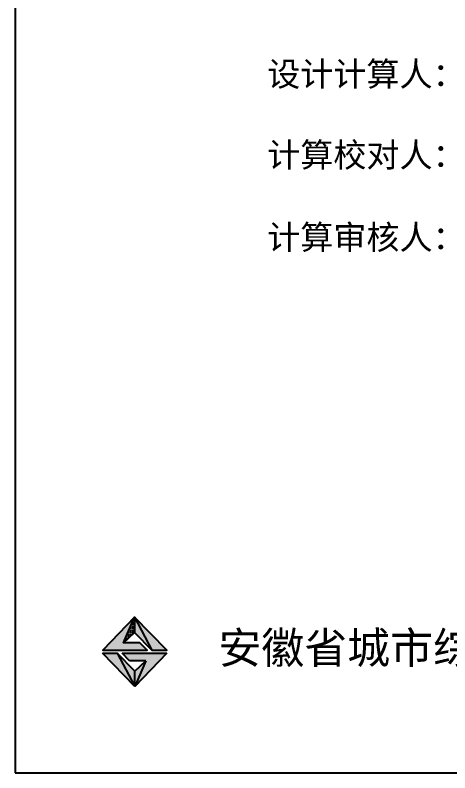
# Model space of a CAD drawing. Extents: x 69728788 to 150163257, y 20675998 to 43663798.
# Drawn here: x 74282217 to 74286700, y 21841655 to 21849462 of the extents above; entities that cross this region are included whole.
import ezdxf
from ezdxf.enums import TextEntityAlignment as Align

# ---------------------------------------------------------------- set-up
doc = ezdxf.new("R2010")
doc.units = 0
doc.header["$LTSCALE"] = 1000
doc.header["$MEASUREMENT"] = 0
doc.layers.get('0').update_dxf_attribs({"linetype": 'CONTINUOUS'})
for name, color, linetype in [('A_DE_DETAIL_3', 144, 'CONTINUOUS'), ('PUB_TEXT', 7, 'CONTINUOUS'), ('PUB_TITLE', 4, 'CONTINUOUS'), ('图框', 253, 'CONTINUOUS')]:
    doc.layers.add(name, color=color, linetype=linetype)
doc.styles.add('-宋体', font='')
doc.styles.add('TKZ1', font='simhei.ttf', dxfattribs={"width": 0.7})
doc.styles.get('-宋体').set_extended_font_data('SimSun')
pattern_1 = [(0, (73205029.1494, 22293171.5344), (1.875, 3.75), [0, -3.75])]

msp = doc.modelspace()

# ---------------------------------------------------------------- hatches: boundary and pattern name
msp.add_hatch(color=1).paths.add_polyline_path([(74283334.8, 21842993.6), (74283448.6, 21843257.6), (74283120.4, 21842920.3), (74283577.3, 21842920.3), (74283501.5, 21842993.6)])
at = {"layer": 'A_DE_DETAIL_3'}
for color, points in [(41, [(74283627.9, 21842918.9), (74283782.6, 21842918.9), (74283448.6, 21843257.6)]), (41, [(74283268.4, 21842886.4), (74283116.6, 21842886.4), (74283453, 21842544.7)]), (1, [(74283320.7, 21842887.4), (74283395.3, 21842809.1), (74283564.3, 21842809.1), (74283453, 21842544.7), (74283782.8, 21842887.4)])]:
    msp.add_hatch(color=color, dxfattribs=at).paths.add_polyline_path(points)
at = {"layer": 'PUB_TEXT'}
h = msp.add_hatch(dxfattribs=at)
h.set_pattern_fill('松散材料', color=256, scale=2, style=0)
h.set_pattern_definition(pattern_1)
h.paths.add_polyline_path([(74283448.6, 21843102.3), (74283448.6, 21843257.6), (74283334.8, 21842993.6)])
h = msp.add_hatch(dxfattribs=at)
h.set_pattern_fill('松散材料', color=256, scale=2, style=0)
h.set_pattern_definition(pattern_1)
h.paths.add_polyline_path([(74283627.9, 21842918.9), (74283448.6, 21843257.6), (74283448.6, 21843102.3)])
h = msp.add_hatch(dxfattribs=at)
h.set_pattern_fill('松散材料', color=256, scale=2, style=0)
h.set_pattern_definition(pattern_1)
h.paths.add_polyline_path([(74283268.4, 21842886.4), (74283453, 21842544.7), (74283453, 21842702.2)])
h.paths.add_polyline_path([(74283453, 21842544.7), (74283564.3, 21842809.1), (74283453, 21842702.2)])

# ---------------------------------------------------------------- linework, layer by layer
for p, q in [((74283334.8, 21842993.6, 6.9), (74283448.6, 21843257.6, 6.9)), ((74283448.6, 21843257.6, 6.9), (74283627.9, 21842918.9, 6.9)), ((74283116.6, 21842886.4, 6.9), (74283268.4, 21842886.4, 6.9)), ((74283453, 21842544.7, 6.9), (74283116.6, 21842886.4, 6.9)), ((74283268.4, 21842886.4, 6.9), (74283453, 21842544.7, 6.9)), ((74283395.3, 21842809.1, 6.9), (74283320.7, 21842887.4, 6.9)), ((74283320.7, 21842887.4, 6.9), (74283782.8, 21842887.4, 6.9)), ((74283782.8, 21842887.4, 6.9), (74283453, 21842544.7, 6.9)), ((74283564.3, 21842809.1, 6.9), (74283395.3, 21842809.1, 6.9)), ((74283564.3, 21842809.1, 6.9), (74283453, 21842544.7, 6.9))]:
    msp.add_line(p, q)
at = {"color": 7, "elevation": 6.9}
msp.add_lwpolyline([(74282217.2, 21841654.7), (74292717.1, 21841654.7), (74292717.1, 21856504.9), (74282217.2, 21856504.9)], close=True, dxfattribs=at)
at = {"layer": 'PUB_TEXT'}
for p, q in [((74283453, 21842702.2, 6.9), (74283268.4, 21842886.4, 6.9)), ((74283453, 21842702.2, 6.9), (74283564.3, 21842809.1, 6.9)), ((74283453, 21842544.7, 6.9), (74283453, 21842702.2, 6.9))]:
    msp.add_line(p, q, dxfattribs=at)
at = {"layer": 'PUB_TEXT', "elevation": 6.9}
for points in [[(74283501.5, 21842993.6), (74283334.8, 21842993.6), (74283448.6, 21843102.3), (74283627.9, 21842918.9), (74283782.6, 21842918.9), (74283448.6, 21843257.6), (74283120.4, 21842920.3), (74283577.3, 21842920.3), (74283501.5, 21842993.6)], [(74283448.6, 21843257.6), (74283448.6, 21843102.3)]]:
    msp.add_lwpolyline(points, dxfattribs=at)
at = {"layer": 'PUB_TITLE', "color": 6, "elevation": 6.9}
msp.add_lwpolyline([(74282217.1, 21841654.7), (74292717.1, 21841654.7), (74292717.1, 21856504.7), (74282217.1, 21856504.7)], close=True, dxfattribs=at)

# ---------------------------------------------------------------- texts
at = {"lineweight": 60, "style": '-宋体'}
for s, p in [('设计计算人：', (74284816.7, 21848730.2, 6.9)), ('计算校对人：', (74284816.7, 21847897.1, 6.9)), ('计算审核人：', (74284816.7, 21847048.3, 6.9))]:
    msp.add_text(s, height=250, dxfattribs=at).set_placement(p)
at = {"layer": '图框', "color": 4, "style": 'TKZ1'}
msp.add_text('安徽省城市综合设计研究院有限公司', height=324.471, dxfattribs=at).set_placement((74287854.2, 21842949.7, 6.9), align=Align.MIDDLE)

doc.saveas('drawing.dxf')
